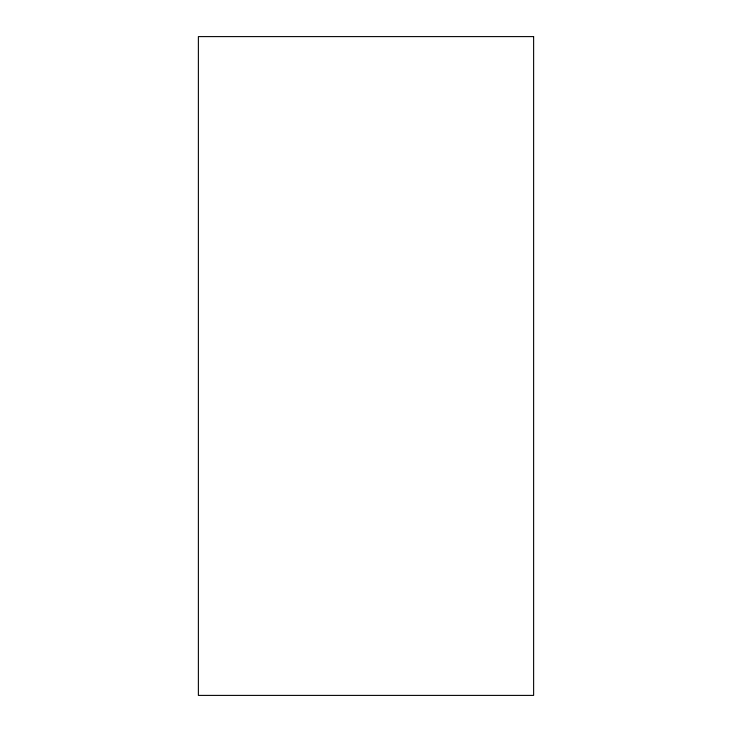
<?xml version="1.0" encoding="UTF-8"?>
<svg xmlns="http://www.w3.org/2000/svg" width="732" height="732" viewBox="0 0 732 732"><rect width="100%" height="100%" fill="white"/><g stroke="black" fill="none" stroke-linecap="round" stroke-linejoin="round"><path stroke-width="1.1" d="M533.619 36.6L198.381 36.6L198.381 695.4L533.619 695.4L533.619 36.6"/></g></svg>
